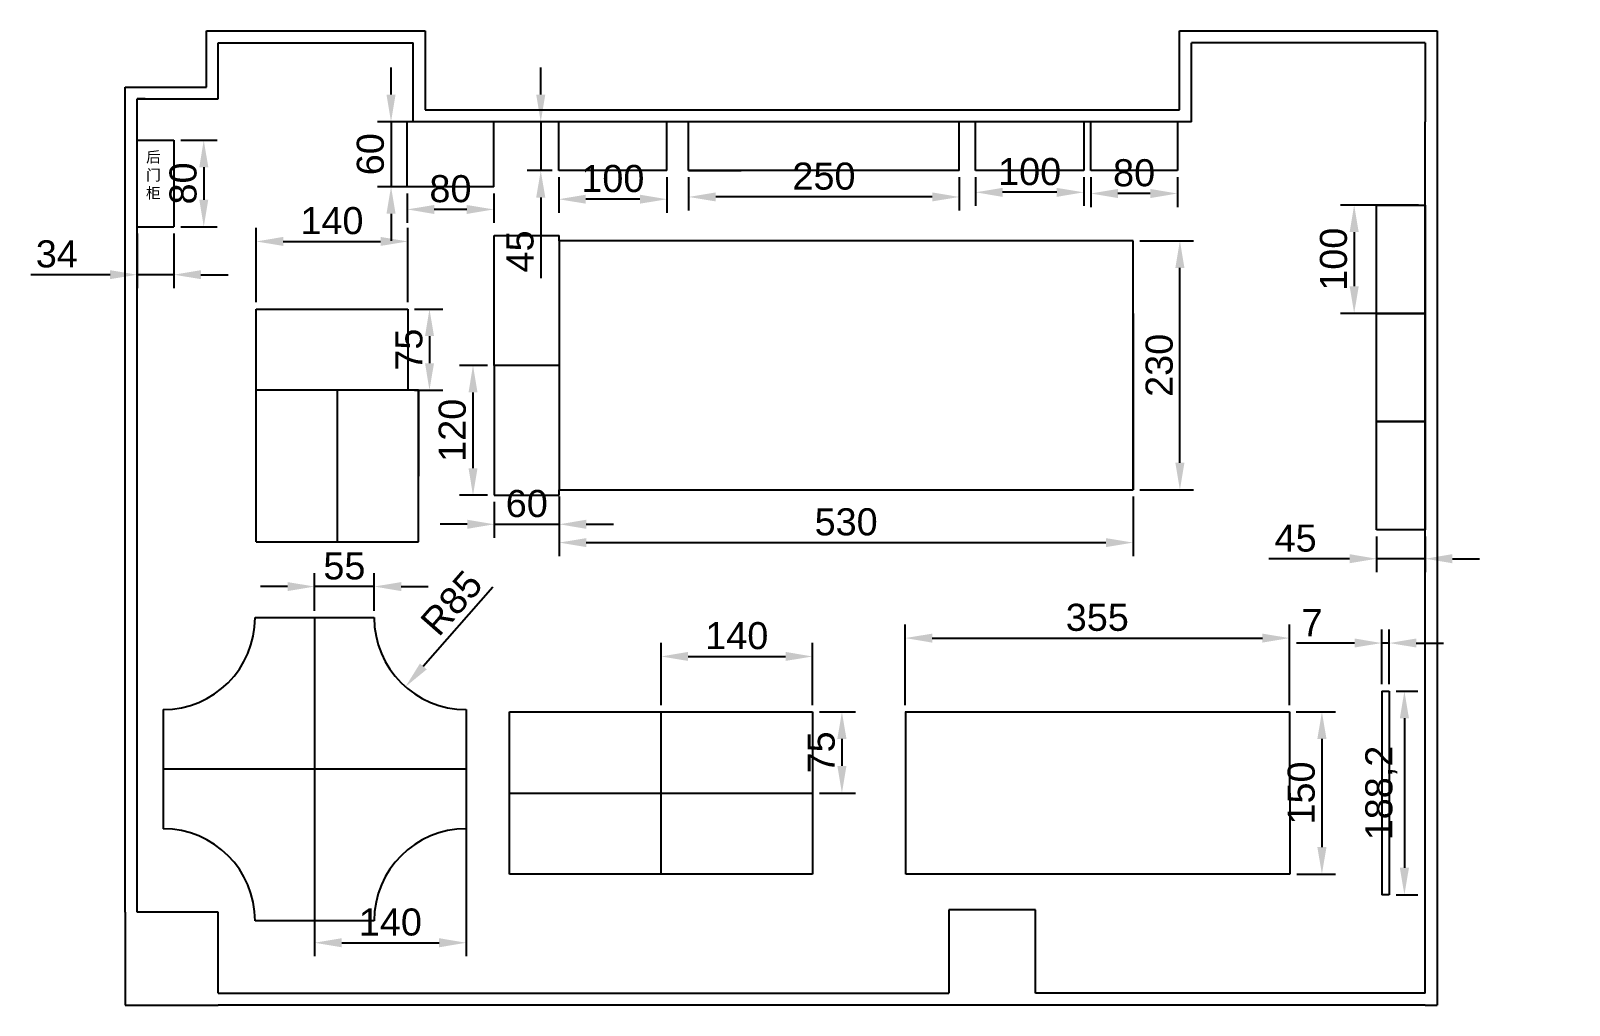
# Model space of a CAD drawing. Header units: millimetres. Extents: x -98 to 1323, y -11 to 889.
import ezdxf

# ---------------------------------------------------------------- set-up
doc = ezdxf.new("R2010")
doc.units = ezdxf.units.MM
doc.styles.get("Standard").update_dxf_attribs({"font": 'arial.ttf'})
doc.dimstyles.new('副本 ISO-25 1-10', dxfattribs={"dimscale": 10, "dimtxt": 2.5, "dimasz": 2.5, "dimexe": 1.25, "dimexo": 0.625, "dimtad": 1, "dimtxsty": 'Standard', "dimcen": 2.5, "dimadec": 0, "dimazin": 0, "dimtfac": 1, "dimtmove": 0, "dimatfit": 3, "dimfxl": 1, "dimarcsym": 0})

# ---------------------------------------------------------------- blocks, each defined once
blk = doc.blocks.new('*D1')
at = {"color": 0, "lineweight": -2, "transparency": 16777216}
blk.add_line((328.7, 375.1), (264.4, 301.9), dxfattribs=at)
at = {"color": 0, "transparency": 16777216}
blk.add_solid([(261.3, 304.6), (267.6, 299.2), (247.9, 283.1)], dxfattribs=at)
at = {"layer": 'Defpoints', "color": 0, "transparency": 16777216}
for p in [(304, 347), (247.9, 283.1)]:
    blk.add_point(p, dxfattribs=at)
at = {"color": 0, "transparency": 16777216, "insert": (290.5, 360.5), "char_height": 25, "attachment_point": 5, "rotation": 48.7371}
blk.add_mtext('R85', dxfattribs=at)
blk = doc.blocks.new('*D2')
at = {"color": 0, "lineweight": -2, "transparency": 16777216}
for p, q in [((164, 353.2), (164, 388.2)), ((219, 353.2), (219, 388.2)), ((139, 375.7), (114, 375.7)), ((219, 375.7), (164, 375.7)), ((244, 375.7), (269, 375.7))]:
    blk.add_line(p, q, dxfattribs=at)
at = {"color": 0, "transparency": 16777216}
for points in [[(139, 379.8), (139, 371.5), (164, 375.7)], [(244, 379.8), (244, 371.5), (219, 375.7)]]:
    blk.add_solid(points, dxfattribs=at)
at = {"layer": 'Defpoints', "color": 0, "transparency": 16777216}
for p in [(164, 375.7), (164, 347), (219, 347)]:
    blk.add_point(p, dxfattribs=at)
at = {"color": 0, "transparency": 16777216, "insert": (191.5, 394.6), "char_height": 25, "attachment_point": 5}
blk.add_mtext('55', dxfattribs=at)
blk = doc.blocks.new('*D3')
at = {"color": 0, "lineweight": -2, "transparency": 16777216}
for p, q in [((164, 200.8), (164, 34.2)), ((304, 200.8), (304, 34.2)), ((189, 46.7), (279, 46.7))]:
    blk.add_line(p, q, dxfattribs=at)
at = {"color": 0, "transparency": 16777216}
for points in [[(189, 50.9), (189, 42.5), (164, 46.7)], [(279, 50.9), (279, 42.5), (304, 46.7)]]:
    blk.add_solid(points, dxfattribs=at)
at = {"layer": 'Defpoints', "color": 0, "transparency": 16777216}
for p in [(164, 207), (304, 207), (304, 46.7)]:
    blk.add_point(p, dxfattribs=at)
at = {"color": 0, "transparency": 16777216, "insert": (234, 65.7), "char_height": 25, "attachment_point": 5}
blk.add_mtext('140', dxfattribs=at)
blk = doc.blocks.new('*D4')
at = {"color": 0, "lineweight": -2, "transparency": 16777216}
for p, q in [((484, 266.2), (484, 323.6)), ((624, 266.2), (624, 323.6)), ((509, 311.1), (599, 311.1))]:
    blk.add_line(p, q, dxfattribs=at)
at = {"color": 0, "transparency": 16777216}
for points in [[(509, 315.3), (509, 307), (484, 311.1)], [(599, 315.3), (599, 307), (624, 311.1)]]:
    blk.add_solid(points, dxfattribs=at)
at = {"layer": 'Defpoints', "color": 0, "transparency": 16777216}
for p in [(624, 311.1), (484, 260), (624, 260)]:
    blk.add_point(p, dxfattribs=at)
at = {"color": 0, "transparency": 16777216, "insert": (554, 330.2), "char_height": 25, "attachment_point": 5}
blk.add_mtext('140', dxfattribs=at)
blk = doc.blocks.new('*D5')
at = {"color": 0, "lineweight": -2, "transparency": 16777216}
for p, q in [((630.3, 260), (663.6, 260)), ((651.1, 235), (651.1, 210)), ((630.3, 185), (663.6, 185))]:
    blk.add_line(p, q, dxfattribs=at)
at = {"color": 0, "transparency": 16777216}
for points in [[(646.9, 235), (655.3, 235), (651.1, 260)], [(646.9, 210), (655.3, 210), (651.1, 185)]]:
    blk.add_solid(points, dxfattribs=at)
at = {"layer": 'Defpoints', "color": 0, "transparency": 16777216}
for p in [(624, 260), (624, 185), (651.1, 185)]:
    blk.add_point(p, dxfattribs=at)
at = {"color": 0, "transparency": 16777216, "insert": (632.1, 222.5), "char_height": 25, "attachment_point": 5, "rotation": 90}
blk.add_mtext('75', dxfattribs=at)
blk = doc.blocks.new('*D6')
at = {"color": 0, "lineweight": -2, "transparency": 16777216}
for p, q in [((709.5, 266.2), (709.5, 340.6)), ((734.5, 328.1), (1039.5, 328.1)), ((1064.5, 266.2), (1064.5, 340.6))]:
    blk.add_line(p, q, dxfattribs=at)
at = {"color": 0, "transparency": 16777216}
for points in [[(734.5, 332.2), (734.5, 323.9), (709.5, 328.1)], [(1039.5, 332.2), (1039.5, 323.9), (1064.5, 328.1)]]:
    blk.add_solid(points, dxfattribs=at)
at = {"layer": 'Defpoints', "color": 0, "transparency": 16777216}
for p in [(1064.5, 328.1), (709.5, 260), (1064.5, 260)]:
    blk.add_point(p, dxfattribs=at)
at = {"color": 0, "transparency": 16777216, "insert": (887, 347.1), "char_height": 25, "attachment_point": 5}
blk.add_mtext('355', dxfattribs=at)
blk = doc.blocks.new('*D7')
at = {"color": 0, "lineweight": -2, "transparency": 16777216}
for p, q in [((1070.7, 260), (1107, 260)), ((1094.5, 235), (1094.5, 135)), ((1071.2, 110), (1107, 110))]:
    blk.add_line(p, q, dxfattribs=at)
at = {"color": 0, "transparency": 16777216}
for points in [[(1090.3, 235), (1098.7, 235), (1094.5, 260)], [(1090.3, 135), (1098.7, 135), (1094.5, 110)]]:
    blk.add_solid(points, dxfattribs=at)
at = {"layer": 'Defpoints', "color": 0, "transparency": 16777216}
for p in [(1064.5, 260), (1065, 110), (1094.5, 110)]:
    blk.add_point(p, dxfattribs=at)
at = {"color": 0, "transparency": 16777216, "insert": (1075.5, 185), "char_height": 25, "attachment_point": 5, "rotation": 90}
blk.add_mtext('150', dxfattribs=at)
blk = doc.blocks.new('*D8')
at = {"color": 0, "lineweight": -2, "transparency": 16777216}
for p, q in [((1149.7, 285.4), (1149.7, 336)), ((1156.7, 285.4), (1156.7, 336)), ((1124.7, 323.5), (1071, 323.5)), ((1156.7, 323.5), (1149.7, 323.5)), ((1181.7, 323.5), (1206.7, 323.5))]:
    blk.add_line(p, q, dxfattribs=at)
at = {"color": 0, "transparency": 16777216}
for points in [[(1124.7, 327.7), (1124.7, 319.4), (1149.7, 323.5)], [(1181.7, 327.7), (1181.7, 319.4), (1156.7, 323.5)]]:
    blk.add_solid(points, dxfattribs=at)
at = {"layer": 'Defpoints', "color": 0, "transparency": 16777216}
for p in [(1156.7, 323.5), (1149.7, 279.1), (1156.7, 279.1)]:
    blk.add_point(p, dxfattribs=at)
at = {"color": 0, "transparency": 16777216, "insert": (1085.4, 342.3), "char_height": 25, "attachment_point": 5}
blk.add_mtext('7', dxfattribs=at)
blk = doc.blocks.new('*D9')
at = {"color": 0, "lineweight": -2, "transparency": 16777216}
for p, q in [((1163, 279.1), (1183.2, 279.1)), ((1170.7, 254.1), (1170.7, 115.9)), ((1163, 90.9), (1183.2, 90.9))]:
    blk.add_line(p, q, dxfattribs=at)
at = {"color": 0, "transparency": 16777216}
for points in [[(1166.5, 254.1), (1174.9, 254.1), (1170.7, 279.1)], [(1166.5, 115.9), (1174.9, 115.9), (1170.7, 90.9)]]:
    blk.add_solid(points, dxfattribs=at)
at = {"layer": 'Defpoints', "color": 0, "transparency": 16777216}
for p in [(1156.7, 279.1), (1156.7, 90.9), (1170.7, 90.9)]:
    blk.add_point(p, dxfattribs=at)
at = {"color": 0, "transparency": 16777216, "insert": (1149.4, 185), "char_height": 25, "attachment_point": 5, "rotation": 90}
blk.add_mtext('188,2', dxfattribs=at)
blk = doc.blocks.new('*D10')
at = {"color": 0, "lineweight": -2, "transparency": 16777216}
for p, q in [((110, 638.2), (110, 706.9)), ((250, 638.2), (250, 706.9)), ((135, 694.4), (225, 694.4))]:
    blk.add_line(p, q, dxfattribs=at)
at = {"color": 0, "transparency": 16777216}
for points in [[(135, 698.6), (135, 690.3), (110, 694.4)], [(225, 698.6), (225, 690.3), (250, 694.4)]]:
    blk.add_solid(points, dxfattribs=at)
at = {"layer": 'Defpoints', "color": 0, "transparency": 16777216}
for p in [(250, 694.4), (110, 632), (250, 632)]:
    blk.add_point(p, dxfattribs=at)
at = {"color": 0, "transparency": 16777216, "insert": (180, 713.5), "char_height": 25, "attachment_point": 5}
blk.add_mtext('140', dxfattribs=at)
blk = doc.blocks.new('*D11')
at = {"color": 0, "lineweight": -2, "transparency": 16777216}
for p, q in [((256.3, 632), (282.6, 632)), ((270.1, 607), (270.1, 582)), ((256.3, 557), (282.6, 557))]:
    blk.add_line(p, q, dxfattribs=at)
at = {"color": 0, "transparency": 16777216}
for points in [[(266, 607), (274.3, 607), (270.1, 632)], [(266, 582), (274.3, 582), (270.1, 557)]]:
    blk.add_solid(points, dxfattribs=at)
at = {"layer": 'Defpoints', "color": 0, "transparency": 16777216}
for p in [(250, 632), (250, 557), (270.1, 557)]:
    blk.add_point(p, dxfattribs=at)
at = {"color": 0, "transparency": 16777216, "insert": (251.2, 594.5), "char_height": 25, "attachment_point": 5, "rotation": 90}
blk.add_mtext('75', dxfattribs=at)
blk = doc.blocks.new('*D12')
at = {"color": 0, "lineweight": -2, "transparency": 16777216}
for p, q in [((330, 453.8), (330, 420.7)), ((390, 453.8), (390, 420.7)), ((305, 433.2), (280, 433.2)), ((330, 433.2), (390, 433.2)), ((415, 433.2), (440, 433.2))]:
    blk.add_line(p, q, dxfattribs=at)
at = {"color": 0, "transparency": 16777216}
for points in [[(305, 437.4), (305, 429), (330, 433.2)], [(415, 437.4), (415, 429), (390, 433.2)]]:
    blk.add_solid(points, dxfattribs=at)
at = {"layer": 'Defpoints', "color": 0, "transparency": 16777216}
for p in [(330, 460), (390, 460), (390, 433.2)]:
    blk.add_point(p, dxfattribs=at)
at = {"color": 0, "transparency": 16777216, "insert": (360, 452.2), "char_height": 25, "attachment_point": 5}
blk.add_mtext('60', dxfattribs=at)
blk = doc.blocks.new('*D13')
at = {"color": 0, "lineweight": -2, "transparency": 16777216}
for p, q in [((323.8, 580), (297.8, 580)), ((310.3, 555), (310.3, 485)), ((323.8, 460), (297.8, 460))]:
    blk.add_line(p, q, dxfattribs=at)
at = {"color": 0, "transparency": 16777216}
for points in [[(306.2, 555), (314.5, 555), (310.3, 580)], [(306.2, 485), (314.5, 485), (310.3, 460)]]:
    blk.add_solid(points, dxfattribs=at)
at = {"layer": 'Defpoints', "color": 0, "transparency": 16777216}
for p in [(330, 580), (310.3, 460), (330, 460)]:
    blk.add_point(p, dxfattribs=at)
at = {"color": 0, "transparency": 16777216, "insert": (291.3, 520), "char_height": 25, "attachment_point": 5, "rotation": 90}
blk.add_mtext('120', dxfattribs=at)
blk = doc.blocks.new('*D14')
at = {"color": 0, "lineweight": -2, "transparency": 16777216}
for p, q in [((390, 458.8), (390, 403.8)), ((920, 458.8), (920, 403.8)), ((415, 416.3), (895, 416.3))]:
    blk.add_line(p, q, dxfattribs=at)
at = {"color": 0, "transparency": 16777216}
for points in [[(415, 420.4), (415, 412.1), (390, 416.3)], [(895, 420.4), (895, 412.1), (920, 416.3)]]:
    blk.add_solid(points, dxfattribs=at)
at = {"layer": 'Defpoints', "color": 0, "transparency": 16777216}
for p in [(390, 465), (920, 465), (920, 416.3)]:
    blk.add_point(p, dxfattribs=at)
at = {"color": 0, "transparency": 16777216, "insert": (655, 435.3), "char_height": 25, "attachment_point": 5}
blk.add_mtext('530', dxfattribs=at)
blk = doc.blocks.new('*D15')
at = {"color": 0, "lineweight": -2, "transparency": 16777216}
for p, q in [((926.3, 695), (975.8, 695)), ((963.3, 490), (963.3, 670)), ((926.3, 465), (975.8, 465))]:
    blk.add_line(p, q, dxfattribs=at)
at = {"color": 0, "transparency": 16777216}
for points in [[(959.1, 670), (967.5, 670), (963.3, 695)], [(959.1, 490), (967.5, 490), (963.3, 465)]]:
    blk.add_solid(points, dxfattribs=at)
at = {"layer": 'Defpoints', "color": 0, "transparency": 16777216}
for p in [(920, 695), (963.3, 695), (920, 465)]:
    blk.add_point(p, dxfattribs=at)
at = {"color": 0, "transparency": 16777216, "insert": (944.3, 580), "char_height": 25, "attachment_point": 5, "rotation": 90}
blk.add_mtext('230', dxfattribs=at)
blk = doc.blocks.new('*D16')
at = {"color": 0, "lineweight": -2, "transparency": 16777216}
for p, q in [((1145, 421.8), (1145, 388.9)), ((1190, 421.8), (1190, 388.9)), ((1120, 401.4), (1045.5, 401.4)), ((1190, 401.4), (1145, 401.4)), ((1215, 401.4), (1240, 401.4))]:
    blk.add_line(p, q, dxfattribs=at)
at = {"color": 0, "transparency": 16777216}
for points in [[(1120, 405.6), (1120, 397.2), (1145, 401.4)], [(1215, 405.6), (1215, 397.2), (1190, 401.4)]]:
    blk.add_solid(points, dxfattribs=at)
at = {"layer": 'Defpoints', "color": 0, "transparency": 16777216}
for p in [(1145, 428), (1190, 428), (1190, 401.4)]:
    blk.add_point(p, dxfattribs=at)
at = {"color": 0, "transparency": 16777216, "insert": (1070.2, 420.3), "char_height": 25, "attachment_point": 5}
blk.add_mtext('45', dxfattribs=at)
blk = doc.blocks.new('*D17')
at = {"color": 0, "lineweight": -2, "transparency": 16777216}
for p, q in [((1183.8, 728), (1111.8, 728)), ((1124.3, 703), (1124.3, 653)), ((1183.8, 628), (1111.8, 628))]:
    blk.add_line(p, q, dxfattribs=at)
at = {"color": 0, "transparency": 16777216}
for points in [[(1120.1, 703), (1128.5, 703), (1124.3, 728)], [(1120.1, 653), (1128.5, 653), (1124.3, 628)]]:
    blk.add_solid(points, dxfattribs=at)
at = {"layer": 'Defpoints', "color": 0, "transparency": 16777216}
for p in [(1190, 728), (1124.3, 628), (1190, 628)]:
    blk.add_point(p, dxfattribs=at)
at = {"color": 0, "transparency": 16777216, "insert": (1105.3, 678), "char_height": 25, "attachment_point": 5, "rotation": 90}
blk.add_mtext('100', dxfattribs=at)
blk = doc.blocks.new('*D18')
at = {"color": 0, "lineweight": -2, "transparency": 16777216}
for p, q in [((0, 701.8), (0, 651.2)), ((34, 701.8), (34, 651.2)), ((-25, 663.7), (-98.2, 663.7)), ((34, 663.7), (0, 663.7)), ((59, 663.7), (84, 663.7))]:
    blk.add_line(p, q, dxfattribs=at)
at = {"color": 0, "transparency": 16777216}
for points in [[(-25, 667.9), (-25, 659.6), (0, 663.7)], [(59, 667.9), (59, 659.6), (34, 663.7)]]:
    blk.add_solid(points, dxfattribs=at)
at = {"layer": 'Defpoints', "color": 0, "transparency": 16777216}
for p in [(0, 708), (34, 708), (0, 663.7)]:
    blk.add_point(p, dxfattribs=at)
at = {"color": 0, "transparency": 16777216, "insert": (-74.1, 682.8), "char_height": 25, "attachment_point": 5}
blk.add_mtext('34', dxfattribs=at)
blk = doc.blocks.new('*D19')
at = {"color": 0, "lineweight": -2, "transparency": 16777216}
for p, q in [((40.3, 788), (74.1, 788)), ((61.6, 763), (61.6, 733)), ((40.3, 708), (74.1, 708))]:
    blk.add_line(p, q, dxfattribs=at)
at = {"color": 0, "transparency": 16777216}
for points in [[(57.5, 763), (65.8, 763), (61.6, 788)], [(57.5, 733), (65.8, 733), (61.6, 708)]]:
    blk.add_solid(points, dxfattribs=at)
at = {"layer": 'Defpoints', "color": 0, "transparency": 16777216}
for p in [(34, 788), (34, 708), (61.6, 708)]:
    blk.add_point(p, dxfattribs=at)
at = {"color": 0, "transparency": 16777216, "insert": (42.6, 748), "char_height": 25, "attachment_point": 5, "rotation": 90}
blk.add_mtext('80', dxfattribs=at)
blk = doc.blocks.new('*D20')
at = {"color": 0, "lineweight": -2, "transparency": 16777216}
for p, q in [((234.6, 830), (234.6, 855)), ((323.3, 805), (222.1, 805)), ((234.6, 805), (234.6, 745)), ((323.3, 745), (222.1, 745)), ((234.6, 720), (234.6, 695))]:
    blk.add_line(p, q, dxfattribs=at)
at = {"color": 0, "transparency": 16777216}
for points in [[(230.4, 830), (238.8, 830), (234.6, 805)], [(230.4, 720), (238.8, 720), (234.6, 745)]]:
    blk.add_solid(points, dxfattribs=at)
at = {"layer": 'Defpoints', "color": 0, "transparency": 16777216}
for p in [(329.5, 805), (234.6, 745), (329.5, 745)]:
    blk.add_point(p, dxfattribs=at)
at = {"color": 0, "transparency": 16777216, "insert": (215.6, 775), "char_height": 25, "attachment_point": 5, "rotation": 90}
blk.add_mtext('60', dxfattribs=at)
blk = doc.blocks.new('*D21')
at = {"color": 0, "lineweight": -2, "transparency": 16777216}
for p, q in [((249.5, 738.8), (249.5, 711.5)), ((329.5, 738.8), (329.5, 711.5)), ((304.5, 724), (274.5, 724))]:
    blk.add_line(p, q, dxfattribs=at)
at = {"color": 0, "transparency": 16777216}
for points in [[(274.5, 728.1), (274.5, 719.8), (249.5, 724)], [(304.5, 728.1), (304.5, 719.8), (329.5, 724)]]:
    blk.add_solid(points, dxfattribs=at)
at = {"layer": 'Defpoints', "color": 0, "transparency": 16777216}
for p in [(249.5, 745), (329.5, 745), (249.5, 724)]:
    blk.add_point(p, dxfattribs=at)
at = {"color": 0, "transparency": 16777216, "insert": (289.5, 743), "char_height": 25, "attachment_point": 5}
blk.add_mtext('80', dxfattribs=at)
blk = doc.blocks.new('*D23')
at = {"color": 0, "lineweight": -2, "transparency": 16777216}
for p, q in [((881, 753.8), (881, 726.2)), ((961, 753.8), (961, 726.2)), ((936, 738.7), (906, 738.7))]:
    blk.add_line(p, q, dxfattribs=at)
at = {"color": 0, "transparency": 16777216}
for points in [[(906, 742.9), (906, 734.5), (881, 738.7)], [(936, 742.9), (936, 734.5), (961, 738.7)]]:
    blk.add_solid(points, dxfattribs=at)
at = {"layer": 'Defpoints', "color": 0, "transparency": 16777216}
for p in [(881, 760), (961, 760), (881, 738.7)]:
    blk.add_point(p, dxfattribs=at)
at = {"color": 0, "transparency": 16777216, "insert": (921, 757.7), "char_height": 25, "attachment_point": 5}
blk.add_mtext('80', dxfattribs=at)
blk = doc.blocks.new('*D24')
at = {"color": 0, "lineweight": -2, "transparency": 16777216}
for p, q in [((774.5, 753.8), (774.5, 727.3)), ((874.5, 753.8), (874.5, 727.3)), ((849.5, 739.8), (799.5, 739.8))]:
    blk.add_line(p, q, dxfattribs=at)
at = {"color": 0, "transparency": 16777216}
for points in [[(799.5, 743.9), (799.5, 735.6), (774.5, 739.8)], [(849.5, 743.9), (849.5, 735.6), (874.5, 739.8)]]:
    blk.add_solid(points, dxfattribs=at)
at = {"layer": 'Defpoints', "color": 0, "transparency": 16777216}
for p in [(774.5, 760), (874.5, 760), (774.5, 739.8)]:
    blk.add_point(p, dxfattribs=at)
at = {"color": 0, "transparency": 16777216, "insert": (824.5, 758.8), "char_height": 25, "attachment_point": 5}
blk.add_mtext('100', dxfattribs=at)
blk = doc.blocks.new('*D25')
at = {"color": 0, "lineweight": -2, "transparency": 16777216}
for p, q in [((509.5, 753.8), (509.5, 723)), ((759.5, 753.8), (759.5, 723)), ((734.5, 735.5), (534.5, 735.5))]:
    blk.add_line(p, q, dxfattribs=at)
at = {"color": 0, "transparency": 16777216}
for points in [[(534.5, 739.7), (534.5, 731.4), (509.5, 735.5)], [(734.5, 739.7), (734.5, 731.4), (759.5, 735.5)]]:
    blk.add_solid(points, dxfattribs=at)
at = {"layer": 'Defpoints', "color": 0, "transparency": 16777216}
for p in [(509.5, 760), (759.5, 760), (509.5, 735.5)]:
    blk.add_point(p, dxfattribs=at)
at = {"color": 0, "transparency": 16777216, "insert": (634.5, 754.6), "char_height": 25, "attachment_point": 5}
blk.add_mtext('250', dxfattribs=at)
blk = doc.blocks.new('*D26')
at = {"color": 0, "lineweight": -2, "transparency": 16777216}
for p, q in [((389.5, 753.8), (389.5, 720.9)), ((489.5, 753.8), (489.5, 720.9)), ((464.5, 733.4), (414.5, 733.4))]:
    blk.add_line(p, q, dxfattribs=at)
at = {"color": 0, "transparency": 16777216}
for points in [[(414.5, 737.6), (414.5, 729.3), (389.5, 733.4)], [(464.5, 737.6), (464.5, 729.3), (489.5, 733.4)]]:
    blk.add_solid(points, dxfattribs=at)
at = {"layer": 'Defpoints', "color": 0, "transparency": 16777216}
for p in [(389.5, 760), (489.5, 760), (389.5, 733.4)]:
    blk.add_point(p, dxfattribs=at)
at = {"color": 0, "transparency": 16777216, "insert": (439.5, 752.4), "char_height": 25, "attachment_point": 5}
blk.add_mtext('100', dxfattribs=at)
blk = doc.blocks.new('*D27')
at = {"color": 0, "lineweight": -2, "transparency": 16777216}
for p, q in [((372.9, 830), (372.9, 855)), ((383.3, 805), (360.4, 805)), ((372.9, 805), (372.9, 760)), ((383.3, 760), (360.4, 760)), ((372.9, 735), (372.9, 660.5))]:
    blk.add_line(p, q, dxfattribs=at)
at = {"color": 0, "transparency": 16777216}
for points in [[(368.7, 830), (377.1, 830), (372.9, 805)], [(368.7, 735), (377.1, 735), (372.9, 760)]]:
    blk.add_solid(points, dxfattribs=at)
at = {"layer": 'Defpoints', "color": 0, "transparency": 16777216}
for p in [(389.5, 805), (372.9, 760), (389.5, 760)]:
    blk.add_point(p, dxfattribs=at)
at = {"color": 0, "transparency": 16777216, "insert": (353.9, 685.2), "char_height": 25, "attachment_point": 5, "rotation": 90}
blk.add_mtext('45', dxfattribs=at)

msp = doc.modelspace()

# ---------------------------------------------------------------- linework, layer by layer
for p, q in [((64, 837), (64, 889)), ((64, 889), (266, 889)), ((266, 889), (266, 816)), ((963, 816), (963, 889)), ((963, 889), (963, 889)), ((963, 889), (1201, 889)), ((1201, 889), (1201, 878)), ((75, 878), (255, 878)), ((75, 826), (75, 878)), ((255, 805), (255, 878)), ((1190, 878), (974, 878)), ((974, 805), (974, 878)), ((1190, 878), (1190, 805)), ((1201, 878), (1201, -11)), ((-11, 826), (-11, 837)), ((-11, 837), (64, 837)), ((-11, 75), (-11, 826)), ((7.5, 826), (0, 826)), ((0, 826), (75, 826)), ((0, 753), (0, 826)), ((7.5, 826), (7.5, 826)), ((266, 816), (963, 816)), ((249.5, 745), (249.5, 805)), ((255, 805), (249.5, 805)), ((974, 805), (255, 805)), ((329.5, 745), (329.5, 805)), ((389.5, 760), (389.5, 805)), ((489.5, 760), (489.5, 805)), ((509.5, 760), (509.5, 805)), ((759.5, 760), (759.5, 805)), ((774.5, 760), (774.5, 805)), ((874.5, 805), (874.5, 760)), ((881, 792), (881, 805)), ((881, 760), (881, 805)), ((961, 805), (961, 792)), ((961, 805), (961, 760)), ((1190, 0), (1190, 805)), ((0, 788), (34, 788)), ((34, 788), (34, 708)), ((489.5, 760), (389.5, 760)), ((759.5, 760), (509.5, 760)), ((509.5, 760), (558.148, 760)), ((759.5, 760), (759.5, 760)), ((874.5, 760), (774.5, 760)), ((961, 760), (881, 760)), ((0, 75), (0, 753)), ((329.5, 745), (249.5, 745)), ((329.5, 745), (329.5, 745)), ((1145, 628), (1145, 728)), ((1145, 728), (1190, 728)), ((1190, 728), (1190, 628)), ((0, 708), (34, 708)), ((330, 580), (330, 700)), ((330, 700), (330, 700)), ((330, 700), (390, 700)), ((390, 695), (390, 700)), ((920, 695), (390, 695)), ((390, 695), (390, 695)), ((920, 695), (390, 695)), ((390, 695), (390, 465)), ((920, 695), (920, 695)), ((920, 465), (920, 695)), ((920, 465), (920, 695)), ((110, 417), (110, 632)), ((110, 632), (250, 632)), ((250, 632), (250, 557)), ((920, 628), (920, 628)), ((920, 628), (920, 465)), ((1190, 628), (1145, 628)), ((1145, 628), (1190, 628)), ((1145, 528), (1145, 628)), ((1190, 628), (1190, 528)), ((390, 580), (330, 580)), ((390, 580), (330, 580)), ((330, 580), (330, 460)), ((260, 557), (110, 557)), ((185, 417), (185, 557)), ((260, 417), (260, 557)), ((260, 557), (260, 477.487)), ((1190, 528), (1145, 528)), ((1145, 528), (1190, 528)), ((1145, 428), (1145, 528)), ((1190, 528), (1190, 428)), ((330, 460), (390, 460)), ((390, 465), (920, 465)), ((390, 460), (390, 465)), ((1190, 428), (1145, 428)), ((110, 417), (260, 417)), ((109, 347), (109, 347)), ((109, 347), (219, 347)), ((164, 347), (164, 67)), ((1149.732, 279.1), (1156.732, 279.1)), ((1149.732, 279.1), (1149.732, 90.9)), ((1156.732, 279.1), (1156.732, 90.9)), ((24, 262), (24, 262)), ((24, 262), (24, 152)), ((304, 262), (304, 152)), ((344, 110), (344, 260)), ((344, 260), (624, 260)), ((484, 110), (484, 260)), ((624, 260), (624, 260)), ((624, 260), (624, 110)), ((709.463, 260), (1064.463, 260)), ((710, 110), (710, 260)), ((1064.463, 260), (1065, 110)), ((304, 207), (24, 207)), ((344, 185), (624, 185)), ((624, 110), (344, 110)), ((1065, 110), (710, 110)), ((1065, 110), (710, 110)), ((1156.732, 90.9), (1149.732, 90.9)), ((-11, 75), (-11, 0)), ((75, 75), (0, 75)), ((75, 0), (75, 75)), ((830, 77), (750, 77)), ((750, 77), (750, 0)), ((830, 0), (830, 77)), ((219, 67), (109, 67)), ((-11, 0), (-11, -11)), ((75, 0), (750, 0)), ((1190, 0), (830, 0)), ((-11, -11), (75, -11)), ((1190, -11), (75, -11)), ((1190, -11), (1201, -11))]:
    msp.add_line(p, q)
for centre, start, end in [((24, 347), 270, 0), ((304, 347), 180, 270), ((24, 67), 0, 90), ((304, 67), 90, 180)]:
    msp.add_arc(centre, 85, start, end)

# ---------------------------------------------------------------- texts
at = {"insert": (8.302, 777.44), "char_height": 10, "attachment_point": 1}
msp.add_mtext_dynamic_manual_height_columns('{\\fSimSun|b0|i0|c134|p2;后门柜}', width=10, gutter_width=12.5, heights=[0], dxfattribs=at)

# ---------------------------------------------------------------- dimensions: what is measured, and where the dimension line sits
for base, p1, p2, picture, middle in [((234.586, 745), (329.5, 805), (329.5, 745), '*D20', (234.586, 775)), ((1124.285, 628), (1190, 728), (1190, 628), '*D17', (1124.285, 678))]:
    dim = msp.add_linear_dim(base=base, p1=p1, p2=p2, angle=90, dimstyle='副本 ISO-25 1-10')
    dim.commit()
    dim.dimension.update_dxf_attribs({"geometry": picture, "text_midpoint": middle, "dimtype": 160})
for base, p1, p2, picture, middle in [((372.9, 760), (389.5, 805), (389.5, 760), '*D27', (353.937, 685.247)), ((61.629, 708), (34, 788), (34, 708), '*D19', (42.615, 748)), ((963.286, 695), (920, 465), (920, 695), '*D15', (944.263, 580)), ((270.123, 557), (250, 632), (250, 557), '*D11', (251.16, 594.5)), ((310.337, 460), (330, 580), (330, 460), '*D13', (291.323, 520)), ((1170.691, 90.9), (1156.732, 279.1), (1156.732, 90.9), '*D9', (1149.418, 185)), ((651.084, 185), (624, 260), (624, 185), '*D5', (632.121, 222.5)), ((1094.496, 110), (1064.463, 260), (1065, 110), '*D7', (1075.482, 185))]:
    dim = msp.add_linear_dim(base=base, p1=p1, p2=p2, angle=90, dimstyle='副本 ISO-25 1-10')
    dim.commit()
    dim.dimension.update_dxf_attribs({"geometry": picture, "text_midpoint": middle})
for base, p1, p2, picture, middle in [((389.5, 733.421), (489.5, 760), (389.5, 760), '*D26', (439.5, 752.435)), ((509.5, 735.536), (759.5, 760), (509.5, 760), '*D25', (634.5, 754.551)), ((774.5, 739.767), (874.5, 760), (774.5, 760), '*D24', (824.5, 758.781)), ((881, 738.709), (961, 760), (881, 760), '*D23', (921, 757.724)), ((249.5, 723.966), (329.5, 745), (249.5, 745), '*D21', (289.5, 742.98)), ((250, 694.439), (110, 632), (250, 632), '*D10', (180, 713.453)), ((0, 663.741), (34, 708), (0, 708), '*D18', (-74.096, 682.764)), ((390, 433.192), (330, 460), (390, 460), '*D12', (360, 452.206)), ((920, 416.269), (390, 465), (920, 465), '*D14', (655, 435.292)), ((164, 375.655), (219, 347), (164, 347), '*D2', (191.5, 394.618)), ((1064.463, 328.059), (709.463, 260), (1064.463, 260), '*D6', (886.963, 347.082)), ((624, 311.136), (484, 260), (624, 260), '*D4', (554, 330.151)), ((304, 46.717), (164, 207), (304, 207), '*D3', (234, 65.731))]:
    dim = msp.add_linear_dim(base=base, p1=p1, p2=p2, dimstyle='副本 ISO-25 1-10')
    dim.commit()
    dim.dimension.update_dxf_attribs({"geometry": picture, "text_midpoint": middle})
for base, p1, p2, picture, middle in [((1190, 401.386), (1145, 428), (1190, 428), '*D16', (1070.247, 401.386)), ((1156.732, 323.54), (1149.732, 279.1), (1156.732, 279.1), '*D8', (1085.39, 323.54))]:
    dim = msp.add_linear_dim(base=base, p1=p1, p2=p2, dimstyle='副本 ISO-25 1-10')
    dim.commit()
    dim.dimension.update_dxf_attribs({"geometry": picture, "text_midpoint": middle, "dimtype": 160})
dim = msp.add_radius_dim(center=(304, 347), mpoint=(247.941, 283.106), dimstyle='副本 ISO-25 1-10')
dim.commit()
dim.dimension.update_dxf_attribs({"geometry": '*D1', "text_midpoint": (304.8, 347.911), "dimtype": 164})

doc.saveas('drawing.dxf')
